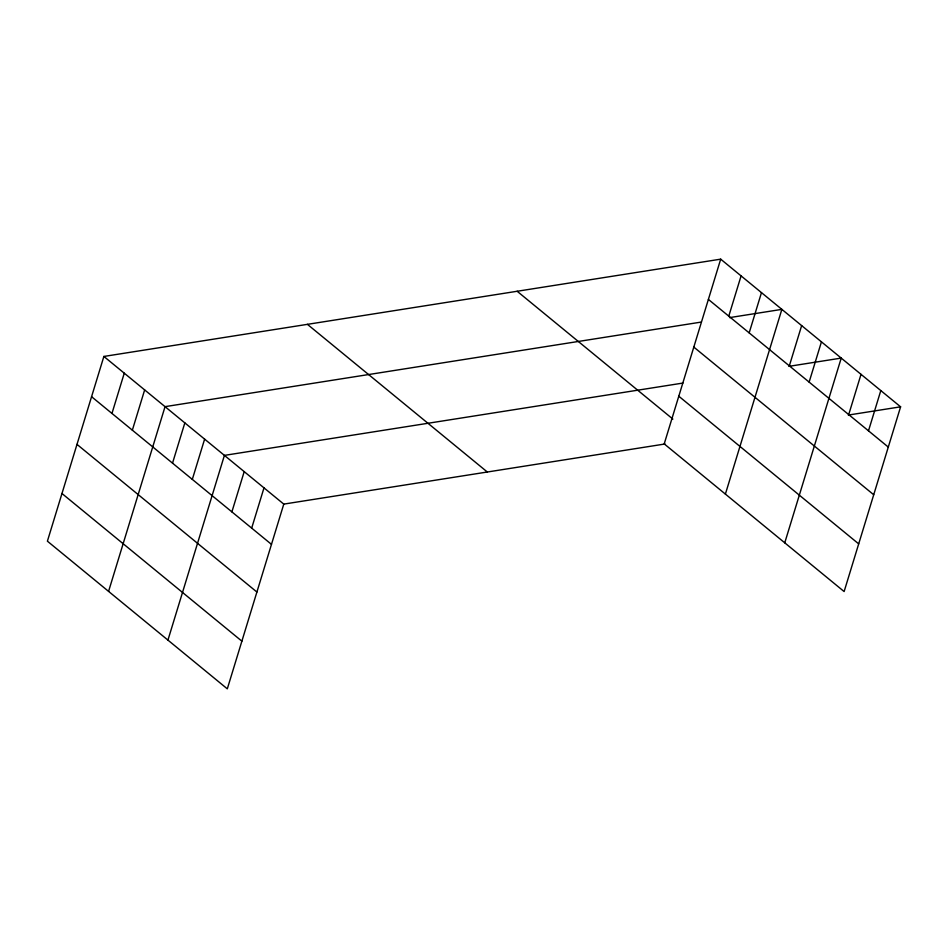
<?xml version="1.0" encoding="UTF-8"?>
<svg xmlns="http://www.w3.org/2000/svg" width="948" height="948" viewBox="0 0 948 948"><rect width="100%" height="100%" fill="white"/><g stroke="black" fill="none" stroke-linecap="round" stroke-linejoin="round"><path stroke-width="1.42" d="M720.693 259.159L664.216 443.889L844.123 591.552L900.6 406.822L720.693 259.159L103.877 356.448L47.4 541.178L227.307 688.841L283.784 504.111L665.01 443.984M111.959 413.435L124.271 373.18M132.353 430.167L144.653 389.912M108.57 591.386L165.047 406.656L701.295 322.071M172.524 463.145L184.836 422.891M192.314 479.392L204.626 439.137M167.938 640.113L224.415 455.384L682.915 383.063M231.893 511.873L244.205 471.618M251.682 528.119L263.994 487.865M728.775 316.146L741.087 275.892M749.169 332.878L761.469 292.636M725.386 494.098L781.863 309.368L729.557 317.616M789.34 365.857L801.653 325.602M809.13 382.103L821.442 341.849M784.754 542.825L841.231 358.095L788.926 366.343M848.709 414.596L861.021 374.341M868.498 430.83L880.81 390.576M848.294 415.07L900.6 406.822M708.393 299.414L888.288 447.077M693.817 347.087L873.712 494.749M678.792 396.217L858.698 543.879M517.146 291.261L672.867 419.075M307.425 324.346L487.331 472.009M103.877 356.448L283.784 504.111M91.577 396.702L271.472 544.365M76.989 444.375L256.896 592.038M61.975 493.505L241.882 641.168"/></g></svg>
